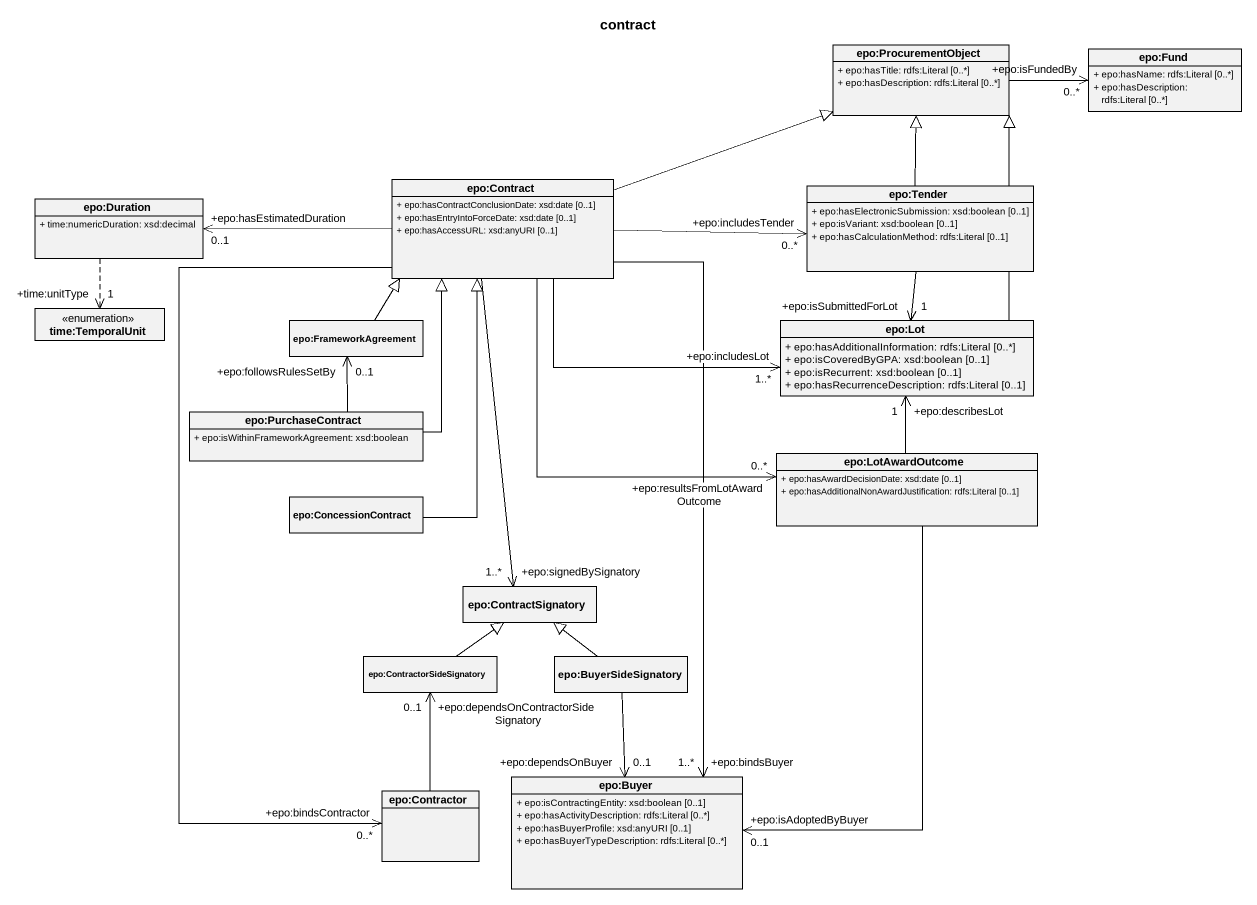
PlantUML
@startuml
title contract
hide circle
hide empty members
skinparam classAttributeIconSize 0
class "epo:ProcurementObject" as epo_ProcurementObject {
  + epo:hasTitle: rdfs:Literal [0..*]
  + epo:hasDescription: rdfs:Literal [0..*]
}
class "epo:Fund" as epo_Fund {
  + epo:hasName: rdfs:Literal [0..*]
  + epo:hasDescription: rdfs:Literal [0..*]
}
class "epo:Duration" as epo_Duration {
  + time:numericDuration: xsd:decimal
}
class "epo:Contract" as epo_Contract {
  + epo:hasContractConclusionDate: xsd:date [0..1]
  + epo:hasEntryIntoForceDate: xsd:date [0..1]
  + epo:hasAccessURL: xsd:anyURI [0..1]
}
class "epo:Tender" as epo_Tender {
  + epo:hasElectronicSubmission: xsd:boolean [0..1]
  + epo:isVariant: xsd:boolean [0..1]
  + epo:hasCalculationMethod: rdfs:Literal [0..1]
}
enum "time:TemporalUnit" as time_TemporalUnit
class "epo:FrameworkAgreement" as epo_FrameworkAgreement
class "epo:Lot" as epo_Lot {
  + epo:hasAdditionalInformation: rdfs:Literal [0..*]
  + epo:isCoveredByGPA: xsd:boolean [0..1]
  + epo:isRecurrent: xsd:boolean [0..1]
  + epo:hasRecurrenceDescription: rdfs:Literal [0..1]
}
class "epo:PurchaseContract" as epo_PurchaseContract {
  + epo:isWithinFrameworkAgreement: xsd:boolean
}
class "epo:LotAwardOutcome" as epo_LotAwardOutcome {
  + epo:hasAwardDecisionDate: xsd:date [0..1]
  + epo:hasAdditionalNonAwardJustification: rdfs:Literal [0..1]
}
class "epo:ConcessionContract" as epo_ConcessionContract
class "epo:ContractSignatory" as epo_ContractSignatory
class "epo:ContractorSideSignatory" as epo_ContractorSideSignatory
class "epo:BuyerSideSignatory" as epo_BuyerSideSignatory
class "epo:Contractor" as epo_Contractor
class "epo:Buyer" as epo_Buyer {
  + epo:isContractingEntity: xsd:boolean [0..1]
  + epo:hasActivityDescription: rdfs:Literal [0..*]
  + epo:hasBuyerProfile: xsd:anyURI [0..1]
  + epo:hasBuyerTypeDescription: rdfs:Literal [0..*]
}
epo_ProcurementObject -right-> "+epo:isFundedBy\n0..*" epo_Fund
epo_Duration ..> "+time:unitType\n1" time_TemporalUnit
epo_Contract -right-|> epo_ProcurementObject
epo_Contract -left-> "+epo:hasEstimatedDuration\n0..1" epo_Duration
epo_Contract -right-> "+epo:includesTender\n0..*" epo_Tender
epo_Contract -right-> "+epo:includesLot\n1..*" epo_Lot
epo_Contract --> "+epo:resultsFromLotAwardOutcome\n0..*" epo_LotAwardOutcome
epo_Contract --> "+epo:signedBySignatory\n1..*" epo_ContractSignatory
epo_Contract --> "+epo:bindsContractor\n0..*" epo_Contractor
epo_Contract --> "+epo:bindsBuyer\n1..*" epo_Buyer
epo_Tender -up-|> epo_ProcurementObject
epo_Tender --> "+epo:isSubmittedForLot\n1" epo_Lot
epo_FrameworkAgreement -up-|> epo_Contract
epo_Lot -up-|> epo_ProcurementObject
epo_PurchaseContract -up-|> epo_Contract
epo_PurchaseContract -up-> "+epo:followsRulesSetBy\n0..1" epo_FrameworkAgreement
epo_LotAwardOutcome -up-> "+epo:describesLot\n1" epo_Lot
epo_LotAwardOutcome --> "+epo:isAdoptedByBuyer\n0..1" epo_Buyer
epo_ConcessionContract -up-|> epo_Contract
epo_ContractorSideSignatory -up-|> epo_ContractSignatory
epo_BuyerSideSignatory -up-|> epo_ContractSignatory
epo_BuyerSideSignatory --> "+epo:dependsOnBuyer\n0..1" epo_Buyer
epo_Contractor -up-> "+epo:dependsOnContractorSideSignatory\n0..1" epo_ContractorSideSignatory
@enduml
